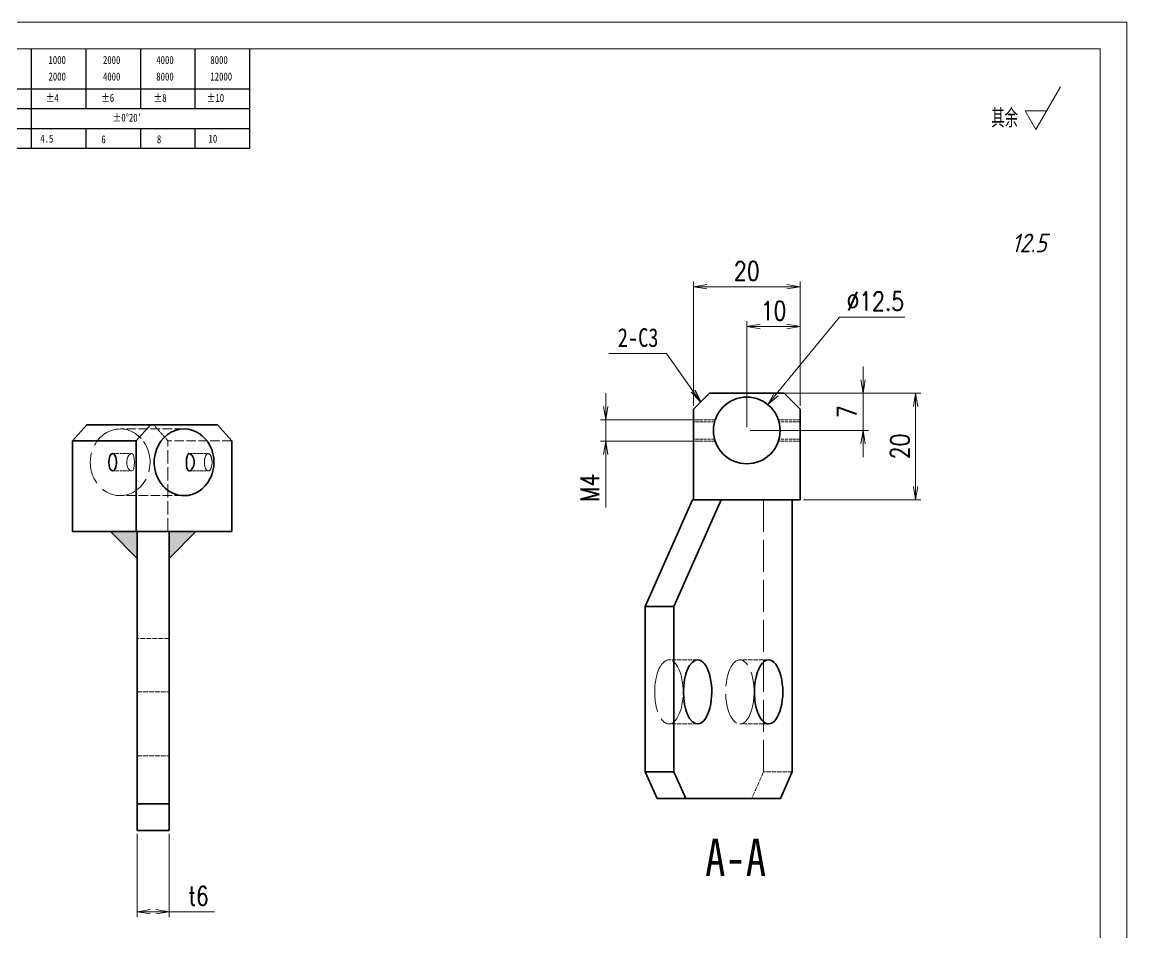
# Model space of a CAD drawing. Header units: millimetres. Extents: x -51813 to 38145, y -10860 to 38732.
# Drawn here: x -48552.5 to -48345.4, y 37894.2 to 38064.9 of the extents above; entities that cross this region are included whole.
import ezdxf
from ezdxf.enums import TextEntityAlignment as Align

# ---------------------------------------------------------------- set-up
doc = ezdxf.new("R2010")
doc.units = ezdxf.units.MM
doc.header["$LTSCALE"] = 0.5
doc.linetypes.add('DASHED', pattern=[15, 12, -3])
doc.linetypes.add('DOT2', pattern=[0.125, 0, -0.125])
for name, color, linetype, lineweight in [('DRAWING', 7, 'Continuous', 35), ('图框', 7, 'Continuous', 18), ('标注线', 3, 'Continuous', 18), ('粗实线', 7, 'Continuous', 35)]:
    doc.layers.add(name, color=color, linetype=linetype, lineweight=lineweight)
doc.layers.add('图\\M+19E79\\M+195B6\\M+18E9A', color=7, linetype='Continuous')
doc.layers.add('车型', color=7, linetype='Continuous')
doc.layers.add('打印', color=7, linetype='Continuous', lineweight=15, plot=False)
doc.layers.add('打印-禁用', color=7, linetype='Continuous', lineweight=15, plot=False)
doc.styles.add('DIM', font='romans.shx', dxfattribs={"width": 0.8, "bigfont": 'bigfont.shx'})
doc.styles.add('国标', font='simfang.ttf', dxfattribs={"width": 0.8})
doc.styles.add('机械长仿宋', font='gbenor.shx', dxfattribs={"height": 1, "bigfont": 'gbcbig.shx'})
doc.dimstyles.new('DEH 1-1', dxfattribs={"dimtxt": 3.5, "dimasz": 2.5, "dimexe": 1, "dimexo": 0.625, "dimgap": 1.2, "dimtad": 1, "dimtoh": 1, "dimdsep": 46, "dimtxsty": 'DIM', "dimblk": 'OPEN', "dimcen": 0, "dimclrd": 8, "dimclre": 8, "dimclrt": 2, "dimazin": 2, "dimtfac": 0.5, "dimtmove": 0, "dimatfit": 3, "dimldrblk": 'OPEN', "dimfxl": 0, "dimtolj": 2, "dimlwd": 18, "dimlwe": 18, "dimarcsym": 0})
doc.dimstyles.new('DEH 1-1$0', dxfattribs={"dimtxt": 3.5, "dimasz": 2.5, "dimexe": 1, "dimexo": 0.625, "dimgap": 1.2, "dimtad": 1, "dimzin": 9, "dimdsep": 46, "dimtxsty": 'DIM', "dimblk": 'OPEN', "dimcen": 0, "dimclrd": 8, "dimclre": 8, "dimclrt": 2, "dimazin": 2, "dimtfac": 0.5, "dimtmove": 0, "dimatfit": 3, "dimldrblk": 'OPEN', "dimfxl": 0, "dimtolj": 2, "dimlwd": 18, "dimlwe": 18, "dimarcsym": 0})
doc.dimstyles.new('DEH 1-1$3', dxfattribs={"dimtxt": 3.5, "dimasz": 2.5, "dimexe": 1, "dimexo": 0.625, "dimgap": 1.2, "dimtad": 1, "dimtoh": 1, "dimdsep": 46, "dimtxsty": 'DIM', "dimblk": 'OPEN', "dimcen": 0, "dimclrd": 8, "dimclre": 8, "dimclrt": 2, "dimazin": 2, "dimtfac": 0.5, "dimtofl": 0, "dimtmove": 0, "dimatfit": 3, "dimldrblk": 'OPEN', "dimfxl": 0, "dimtolj": 2, "dimlwd": 18, "dimlwe": 18, "dimarcsym": 0})

# ---------------------------------------------------------------- blocks, each defined once
blk = doc.blocks.new('GZDEH零件A3图框V01版')
at = {"layer": '图\\M+19E79\\M+195B6\\M+18E9A', "color": 9}
for p, q in [((3072.2, -1561.98), (3072.2, -1554.46)), ((3082.42, -1561.98), (3082.42, -1554.46)), ((3092.64, -1561.98), (3092.64, -1554.46)), ((3102.86, -1561.98), (3102.86, -1554.46)), ((3113.09, -1573.08), (3113.09, -1554.46)), ((2996.09, -1561.98), (3113.09, -1561.98)), ((3072.2, -1573.08), (3072.2, -1561.98)), ((3082.42, -1565.68), (3082.42, -1561.98)), ((3092.64, -1565.68), (3092.64, -1561.98)), ((3102.86, -1565.68), (3102.86, -1561.98)), ((2996.09, -1565.68), (3113.09, -1565.68)), ((2996.09, -1569.38), (3113.09, -1569.38)), ((3082.42, -1573.08), (3082.42, -1569.48)), ((3092.64, -1573.08), (3092.64, -1569.38)), ((3102.86, -1573.08), (3102.86, -1569.38)), ((2990.09, -1573.08), (3113.09, -1573.08))]:
    blk.add_line(p, q, dxfattribs=at)
at = {"layer": '图框', "linetype": 'Continuous'}
for p, q in [((3272.49, -1554.46), (2882.49, -1554.46)), ((3272.49, -1832.96), (3272.49, -1554.46))]:
    blk.add_line(p, q, dxfattribs=at)
at = {"layer": '打印-禁用', "linetype": 'Continuous'}
for p, q in [((3277.49, -1549.46), (2857.49, -1549.46)), ((3277.49, -1846.46), (3277.49, -1549.46))]:
    blk.add_line(p, q, dxfattribs=at)
at = {"layer": '图\\M+19E79\\M+195B6\\M+18E9A', "color": 9, "style": '国标', "width": 0.8}
for s, p in [('1000', (3075.36, -1557.31)), ('2000', (3085.57, -1557.31)), ('4000', (3095.57, -1557.31)), ('8000', (3105.7, -1557.31)), ('2000', (3075.36, -1560.41)), ('4000', (3085.57, -1560.41)), ('8000', (3095.57, -1560.41)), ('12000', (3105.7, -1560.41)), ('±4', (3074.85, -1564.42)), ('±6', (3085.22, -1564.42)), ('±8', (3095.06, -1564.42)), ('±10', (3105.02, -1564.42)), ("±0%%D20'", (3087.38, -1568.12)), ('4.5', (3073.82, -1572.05)), ('6', (3085.28, -1572.19)), ('8', (3095.68, -1572.15)), ('10', (3105.36, -1572.06))]:
    blk.add_text(s, height=1.5, dxfattribs=at).set_placement(p)
blk = doc.blocks.new('DEH A3')
at = {"layer": '图框'}
blk.add_blockref('GZDEH零件A3图框V01版', (-2857.49, 1846.46), dxfattribs=at)
blk = doc.blocks.new('FINISHER_TR')
at = {"layer": '标注线'}
for p, q in [((0, 0), (4.62, 8)), ((-2.02, 3.5), (0, 0)), ((2.02, 3.5), (-2.02, 3.5))]:
    blk.add_line(p, q, dxfattribs=at)
at = {"layer": '标注线', "color": 2, "style": '机械长仿宋', "oblique": 15}
blk.add_attdef('0.0', text='', height=3.5, dxfattribs=at).set_placement((2.03, -24.04), align=Align.BOTTOM_RIGHT)
blk = doc.blocks.new('其余12.5')
at = {"layer": '标注线'}
blk.add_blockref('FINISHER_TR', (0, 0), dxfattribs=at).add_auto_attribs({'0.0': '12.5'})
at = {"layer": '标注线', "color": 7, "linetype": 'DOT2', "style": '机械长仿宋'}
blk.add_text('其余', height=3.5, dxfattribs=at).set_placement((-8.38, 0.4))
blk = doc.blocks.new('WELDING_5')
at = {"layer": '粗实线'}
blk.add_hatch(color=256, dxfattribs=at).paths.add_polyline_path([(0, 5), (0, 0), (5, 0)])
for q in [(0, 5), (5, 0)]:
    blk.add_line((0, 0), q, dxfattribs=at)
blk.add_lwpolyline([(0, 5), (5, 0)], dxfattribs=at)
blk = doc.blocks.new('_Open')
at = {"color": 0, "linetype": 'ByBlock', "lineweight": -2}
for p, q in [((-1, 0.167), (0, 0)), ((-1, -0.167), (0, 0)), ((0, 0), (-1, 0))]:
    blk.add_line(p, q, dxfattribs=at)
blk = doc.blocks.new('*D58')
at = {"layer": 'Defpoints', "color": 0, "transparency": 16777216}
for p in [(-48409.64, 37995.33), (-48384.99, 37995.33), (-48406.64, 37975.33)]:
    blk.add_point(p, dxfattribs=at)
at = {"layer": '标注线', "color": 8, "lineweight": 18, "transparency": 16777216}
for p, q in [((-48409.02, 37995.33), (-48383.99, 37995.33)), ((-48384.99, 37977.83), (-48384.99, 37992.83)), ((-48406.02, 37975.33), (-48383.99, 37975.33))]:
    blk.add_line(p, q, dxfattribs=at)
at = {"layer": '标注线', "color": 8, "lineweight": 18, "transparency": 16777216, "xscale": 2.5, "yscale": 2.5, "zscale": 2.5}
for p, rotation in [((-48384.99, 37995.33), 90), ((-48384.99, 37975.33), 270)]:
    blk.add_blockref('_Open', p, dxfattribs=dict(at, rotation=rotation))
at = {"layer": '标注线', "color": 2, "transparency": 16777216, "insert": (-48387.94, 37985.33), "char_height": 3.5, "attachment_point": 5, "rotation": 90, "style": 'DIM'}
blk.add_mtext('\\A2;20', dxfattribs=at)
blk = doc.blocks.new('*D59')
at = {"layer": 'Defpoints', "color": 0, "transparency": 16777216}
for p in [(-48426.64, 38015.27), (-48426.64, 37992.33), (-48406.64, 37992.33)]:
    blk.add_point(p, dxfattribs=at)
at = {"layer": '标注线', "color": 8, "lineweight": 18, "transparency": 16777216}
for p, q in [((-48426.64, 37992.95), (-48426.64, 38016.27)), ((-48409.14, 38015.27), (-48424.14, 38015.27)), ((-48406.64, 37992.95), (-48406.64, 38016.27))]:
    blk.add_line(p, q, dxfattribs=at)
at = {"layer": '标注线', "color": 8, "lineweight": 18, "transparency": 16777216, "xscale": 2.5, "yscale": 2.5, "zscale": 2.5, "rotation": 180}
blk.add_blockref('_Open', (-48426.64, 38015.27), dxfattribs=at)
at = {"layer": '标注线', "color": 8, "lineweight": 18, "transparency": 16777216, "xscale": 2.5, "yscale": 2.5, "zscale": 2.5}
blk.add_blockref('_Open', (-48406.64, 38015.27), dxfattribs=at)
at = {"layer": '标注线', "color": 2, "transparency": 16777216, "insert": (-48416.64, 38018.22), "char_height": 3.5, "attachment_point": 5, "style": 'DIM'}
blk.add_mtext('\\A2;20', dxfattribs=at)
blk = doc.blocks.new('*D60')
at = {"layer": 'Defpoints', "color": 0, "transparency": 16777216}
for p in [(-48406.64, 38007.81), (-48406.64, 37992.33), (-48416.64, 37988.33)]:
    blk.add_point(p, dxfattribs=at)
at = {"layer": '标注线', "color": 8, "lineweight": 18, "transparency": 16777216}
for p, q in [((-48416.64, 37988.95), (-48416.64, 38008.81)), ((-48406.64, 37992.95), (-48406.64, 38008.81)), ((-48414.14, 38007.81), (-48409.14, 38007.81))]:
    blk.add_line(p, q, dxfattribs=at)
at = {"layer": '标注线', "color": 8, "lineweight": 18, "transparency": 16777216, "xscale": 2.5, "yscale": 2.5, "zscale": 2.5, "rotation": 180}
blk.add_blockref('_Open', (-48416.64, 38007.81), dxfattribs=at)
at = {"layer": '标注线', "color": 8, "lineweight": 18, "transparency": 16777216, "xscale": 2.5, "yscale": 2.5, "zscale": 2.5}
blk.add_blockref('_Open', (-48406.64, 38007.81), dxfattribs=at)
at = {"layer": '标注线', "color": 2, "transparency": 16777216, "insert": (-48411.64, 38010.76), "char_height": 3.5, "attachment_point": 5, "style": 'DIM'}
blk.add_mtext('\\A2;10', dxfattribs=at)
blk = doc.blocks.new('*D61')
at = {"layer": 'Defpoints', "color": 0, "transparency": 16777216}
for p in [(-48414.22, 37995.33), (-48416.64, 37988.33), (-48394.86, 37988.33)]:
    blk.add_point(p, dxfattribs=at)
at = {"layer": '标注线', "color": 8, "lineweight": 18, "transparency": 16777216}
for p, q in [((-48394.86, 37997.83), (-48394.86, 38000.33)), ((-48413.6, 37995.33), (-48393.86, 37995.33)), ((-48394.86, 37995.33), (-48394.86, 37988.33)), ((-48416.02, 37988.33), (-48393.86, 37988.33)), ((-48394.86, 37985.83), (-48394.86, 37983.33))]:
    blk.add_line(p, q, dxfattribs=at)
at = {"layer": '标注线', "color": 8, "lineweight": 18, "transparency": 16777216, "xscale": 2.5, "yscale": 2.5, "zscale": 2.5}
for p, rotation in [((-48394.86, 37995.33), 270), ((-48394.86, 37988.33), 90)]:
    blk.add_blockref('_Open', p, dxfattribs=dict(at, rotation=rotation))
at = {"layer": '标注线', "color": 2, "transparency": 16777216, "insert": (-48397.81, 37991.83), "char_height": 3.5, "attachment_point": 5, "rotation": 90, "style": 'DIM'}
blk.add_mtext('\\A2;7', dxfattribs=at)
blk = doc.blocks.new('*D62')
at = {"layer": 'Defpoints', "color": 0, "transparency": 16777216}
for p in [(-48412.69, 37993.17), (-48420.6, 37983.49)]:
    blk.add_point(p, dxfattribs=at)
at = {"layer": '标注线', "color": 8, "lineweight": 18, "transparency": 16777216}
for p, q in [((-48399.29, 38009.58), (-48411.11, 37995.1)), ((-48387.02, 38009.58), (-48399.29, 38009.58))]:
    blk.add_line(p, q, dxfattribs=at)
at = {"layer": '标注线', "color": 8, "lineweight": 18, "transparency": 16777216, "xscale": 2.5, "yscale": 2.5, "zscale": 2.5, "rotation": 230.762451058803}
blk.add_blockref('_Open', (-48412.69, 37993.17), dxfattribs=at)
at = {"layer": '标注线', "color": 2, "transparency": 16777216, "insert": (-48392.56, 38012.53), "char_height": 3.5, "attachment_point": 5, "style": 'DIM'}
blk.add_mtext('\\A2;∅12.5', dxfattribs=at)
blk = doc.blocks.new('*D63')
at = {"layer": 'Defpoints', "color": 0, "transparency": 16777216}
for p in [(-48530.89, 37913.36), (-48524.89, 37913.36), (-48524.89, 37898.13)]:
    blk.add_point(p, dxfattribs=at)
at = {"layer": '标注线', "color": 8, "lineweight": 18, "transparency": 16777216}
for p, q in [((-48530.89, 37912.73), (-48530.89, 37897.13)), ((-48524.89, 37912.73), (-48524.89, 37897.13)), ((-48528.39, 37898.13), (-48527.39, 37898.13)), ((-48524.89, 37898.13), (-48516.39, 37898.13))]:
    blk.add_line(p, q, dxfattribs=at)
at = {"layer": '标注线', "color": 8, "lineweight": 18, "transparency": 16777216, "xscale": 2.5, "yscale": 2.5, "zscale": 2.5, "rotation": 180}
blk.add_blockref('_Open', (-48530.89, 37898.13), dxfattribs=at)
at = {"layer": '标注线', "color": 8, "lineweight": 18, "transparency": 16777216, "xscale": 2.5, "yscale": 2.5, "zscale": 2.5}
blk.add_blockref('_Open', (-48524.89, 37898.13), dxfattribs=at)
at = {"layer": '标注线', "color": 2, "transparency": 16777216, "insert": (-48519.39, 37901.08), "char_height": 3.5, "attachment_point": 5, "style": 'DIM'}
blk.add_mtext('\\A2;{\\Fromans,bigfont|c134;t}6', dxfattribs=at)
blk = doc.blocks.new('*D70')
at = {"layer": 'Defpoints', "color": 0, "transparency": 16777216}
for p in [(-48424.71, 37990.33), (-48443.09, 37986.33), (-48424.71, 37986.33)]:
    blk.add_point(p, dxfattribs=at)
at = {"layer": '标注线', "color": 8, "lineweight": 18, "transparency": 16777216}
for p, q in [((-48443.09, 37992.83), (-48443.09, 37995.33)), ((-48425.34, 37990.33), (-48444.09, 37990.33)), ((-48443.09, 37990.33), (-48443.09, 37986.33)), ((-48425.34, 37986.33), (-48444.09, 37986.33)), ((-48443.09, 37983.83), (-48443.09, 37973.86))]:
    blk.add_line(p, q, dxfattribs=at)
at = {"layer": '标注线', "color": 8, "lineweight": 18, "transparency": 16777216, "xscale": 2.5, "yscale": 2.5, "zscale": 2.5}
for p, rotation in [((-48443.09, 37990.33), 270), ((-48443.09, 37986.33), 90)]:
    blk.add_blockref('_Open', p, dxfattribs=dict(at, rotation=rotation))
at = {"layer": '标注线', "color": 2, "transparency": 16777216, "insert": (-48446.04, 37977.59), "char_height": 3.5, "attachment_point": 5, "rotation": 90, "style": 'DIM'}
blk.add_mtext('\\A2;M4', dxfattribs=at)

msp = doc.modelspace()

# ---------------------------------------------------------------- linework, layer by layer
at = {"color": 7, "lineweight": 35, "ltscale": 0.106066}
msp.add_line((-48426.643, 37992.328), (-48423.643, 37995.328), dxfattribs=at)
at = {"color": 7, "lineweight": 35, "ltscale": 0.35}
msp.add_line((-48423.643, 37995.328), (-48409.643, 37995.327), dxfattribs=at)
at = {"color": 7, "lineweight": 35, "ltscale": 0.106065}
msp.add_line((-48409.643, 37995.327), (-48406.643, 37992.327), dxfattribs=at)
at = {"color": 7, "lineweight": 35, "ltscale": 0.425}
for p, q in [((-48426.644, 37975.328), (-48426.643, 37992.328)), ((-48406.644, 37975.327), (-48406.643, 37992.327)), ((-48543.05, 37969.359), (-48543.05, 37986.359)), ((-48531.074, 37969.359), (-48531.074, 37986.359)), ((-48513.149, 37969.359), (-48513.149, 37986.359))]:
    msp.add_line(p, q, dxfattribs=at)
at = {"color": 1, "linetype": 'DASHED', "lineweight": 13, "ltscale": 0.101965}
for p, q in [((-48422.565, 37990.328), (-48426.643, 37990.328)), ((-48406.643, 37990.327), (-48410.722, 37990.327)), ((-48422.565, 37986.328), (-48426.644, 37986.328))]:
    msp.add_line(p, q, dxfattribs=at)
at = {"color": 1, "linetype": 'DASHED', "lineweight": 13, "ltscale": 0.099097}
for p, q in [((-48422.68, 37989.949), (-48426.643, 37989.949)), ((-48406.643, 37989.948), (-48410.607, 37989.948)), ((-48422.68, 37986.706), (-48426.644, 37986.707)), ((-48406.644, 37986.706), (-48410.607, 37986.706))]:
    msp.add_line(p, q, dxfattribs=at)
at = {"color": 7, "lineweight": 35, "ltscale": 0.100714}
for p, q in [((-48540.362, 37989.359), (-48543.05, 37986.359)), ((-48531.074, 37986.359), (-48528.385, 37989.359)), ((-48515.838, 37989.359), (-48513.149, 37986.359))]:
    msp.add_line(p, q, dxfattribs=at)
at = {"color": 7, "lineweight": 35, "ltscale": 0.299411}
for p, q in [((-48540.362, 37989.359), (-48528.385, 37989.359)), ((-48543.05, 37986.359), (-48531.074, 37986.359)), ((-48543.05, 37969.359), (-48531.074, 37969.359))]:
    msp.add_line(p, q, dxfattribs=at)
at = {"color": 1, "linetype": 'DASHED', "lineweight": 13, "ltscale": 0.299411}
for p, q in [((-48522.111, 37988.609), (-48534.088, 37988.609)), ((-48513.149, 37986.359), (-48525.126, 37986.359)), ((-48522.112, 37976.109), (-48534.088, 37976.109))]:
    msp.add_line(p, q, dxfattribs=at)
at = {"color": 7, "lineweight": 35, "ltscale": 0.313683}
msp.add_line((-48528.385, 37989.359), (-48515.838, 37989.359), dxfattribs=at)
at = {"color": 1, "linetype": 'DASHED', "lineweight": 13, "ltscale": 0.100713}
msp.add_line((-48525.126, 37986.359), (-48527.814, 37989.359), dxfattribs=at)
at = {"color": 1, "linetype": 'DASHED', "lineweight": 13, "ltscale": 0.425}
msp.add_line((-48525.126, 37969.359), (-48525.126, 37986.359), dxfattribs=at)
at = {"color": 1, "linetype": 'DASHED', "lineweight": 13, "ltscale": 0.101967}
msp.add_line((-48406.644, 37986.327), (-48410.722, 37986.327), dxfattribs=at)
at = {"color": 1, "linetype": 'DASHED', "lineweight": 13, "ltscale": 0.088815}
for p, q in [((-48535.51, 37983.98), (-48531.957, 37983.98)), ((-48521.137, 37980.738), (-48517.585, 37980.738))]:
    msp.add_line(p, q, dxfattribs=at)
at = {"color": 1, "linetype": 'DASHED', "lineweight": 13, "ltscale": 0.088814}
for p, q in [((-48521.137, 37983.98), (-48517.585, 37983.98)), ((-48535.51, 37980.738), (-48531.957, 37980.738))]:
    msp.add_line(p, q, dxfattribs=at)
at = {"color": 7, "lineweight": 35}
for p, q in [((-48435.676, 37955.328), (-48426.804, 37975.328)), ((-48421.426, 37975.327), (-48430.298, 37955.328)), ((-48408.121, 37924.327), (-48408.119, 37975.327)), ((-48530.885, 37918.359), (-48530.885, 37969.359)), ((-48524.885, 37918.359), (-48524.885, 37969.359)), ((-48435.677, 37924.328), (-48435.676, 37955.328)), ((-48430.3, 37924.328), (-48430.298, 37955.328))]:
    msp.add_line(p, q, dxfattribs=at)
at = {"color": 7, "lineweight": 35, "ltscale": 0.134436}
for p, q in [((-48426.804, 37975.328), (-48421.426, 37975.327)), ((-48435.676, 37955.328), (-48430.298, 37955.328)), ((-48435.677, 37924.328), (-48430.3, 37924.328)), ((-48433.459, 37919.328), (-48428.082, 37919.328))]:
    msp.add_line(p, q, dxfattribs=at)
at = {"color": 7, "lineweight": 35, "ltscale": 0.007039}
msp.add_line((-48426.644, 37975.328), (-48426.362, 37975.328), dxfattribs=at)
at = {"color": 1, "linetype": 'DASHED', "lineweight": 13, "ltscale": 0.153629}
msp.add_line((-48426.362, 37975.328), (-48420.217, 37975.327), dxfattribs=at)
at = {"color": 7, "lineweight": 35, "ltscale": 0.332678}
msp.add_line((-48408.119, 37975.327), (-48421.426, 37975.327), dxfattribs=at)
at = {"color": 7, "lineweight": 35, "ltscale": 0.339334}
msp.add_line((-48420.217, 37975.327), (-48406.644, 37975.327), dxfattribs=at)
at = {"color": 1, "linetype": 'DASHED', "lineweight": 13}
msp.add_line((-48413.498, 37924.327), (-48413.497, 37975.327), dxfattribs=at)
at = {"color": 7, "lineweight": 35, "ltscale": 0.448119}
msp.add_line((-48531.074, 37969.359), (-48513.149, 37969.359), dxfattribs=at)
at = {"color": 1, "linetype": 'DASHED', "lineweight": 13, "ltscale": 0.144046}
msp.add_line((-48530.885, 37969.359), (-48525.123, 37969.359), dxfattribs=at)
at = {"color": 7, "lineweight": 35, "ltscale": 0.005954}
msp.add_line((-48525.123, 37969.359), (-48524.885, 37969.359), dxfattribs=at)
at = {"color": 1, "linetype": 'DASHED', "lineweight": 13, "ltscale": 0.15}
for p, q in [((-48524.885, 37949.359), (-48530.885, 37949.359)), ((-48530.885, 37939.359), (-48524.885, 37939.359)), ((-48530.885, 37939.359), (-48524.885, 37939.359)), ((-48530.885, 37927.359), (-48524.885, 37927.359)), ((-48530.885, 37927.359), (-48524.885, 37927.359)), ((-48524.885, 37918.359), (-48530.885, 37918.359))]:
    msp.add_line(p, q, dxfattribs=at)
at = {"color": 1, "linetype": 'DASHED', "lineweight": 13, "ltscale": 0.134436}
for p, q in [((-48425.863, 37945.328), (-48431.24, 37945.328)), ((-48412.556, 37945.327), (-48417.933, 37945.327)), ((-48425.864, 37933.328), (-48431.241, 37933.328)), ((-48412.556, 37933.327), (-48417.934, 37933.327))]:
    msp.add_line(p, q, dxfattribs=at)
at = {"color": 7, "lineweight": 35, "ltscale": 0.136746}
for p, q in [((-48435.677, 37924.328), (-48433.459, 37919.328)), ((-48430.3, 37924.328), (-48428.082, 37919.328)), ((-48408.121, 37924.327), (-48410.339, 37919.327))]:
    msp.add_line(p, q, dxfattribs=at)
at = {"color": 1, "linetype": 'DASHED', "lineweight": 13, "ltscale": 0.136746}
msp.add_line((-48413.498, 37924.327), (-48415.716, 37919.327), dxfattribs=at)
at = {"color": 1, "linetype": 'DASHED', "lineweight": 13, "ltscale": 0.134435}
msp.add_line((-48408.121, 37924.327), (-48413.498, 37924.327), dxfattribs=at)
at = {"color": 7, "lineweight": 35, "ltscale": 0.15}
for p, q in [((-48530.885, 37918.359), (-48524.885, 37918.359)), ((-48530.885, 37913.359), (-48524.885, 37913.359))]:
    msp.add_line(p, q, dxfattribs=at)
at = {"color": 7, "lineweight": 35, "ltscale": 0.125}
for p, q in [((-48530.885, 37918.359), (-48530.885, 37913.359)), ((-48524.885, 37918.359), (-48524.885, 37913.359))]:
    msp.add_line(p, q, dxfattribs=at)
at = {"color": 7, "lineweight": 35, "ltscale": 0.443571}
msp.add_line((-48410.339, 37919.327), (-48428.082, 37919.328), dxfattribs=at)
at = {"color": 1, "linetype": 'DASHED', "lineweight": 13}
for points in [[(-48532.783, 37982.987), (-48532.643, 37983.358), (-48532.45, 37983.666), (-48532.223, 37983.884), (-48532.088, 37983.955), (-48531.957, 37983.98)], [(-48531.957, 37983.98), (-48531.843, 37983.957), (-48531.743, 37983.891), (-48531.659, 37983.785), (-48531.53, 37983.446), (-48531.456, 37982.969), (-48531.43, 37982.461), (-48531.457, 37981.731)], [(-48531.957, 37980.738), (-48532.186, 37980.81), (-48532.415, 37981.009), (-48532.563, 37981.213), (-48532.687, 37981.456), (-48532.784, 37981.733), (-48532.845, 37982.031), (-48532.863, 37982.515), (-48532.783, 37982.987)], [(-48531.457, 37981.731), (-48531.535, 37981.251), (-48531.599, 37981.052), (-48531.736, 37980.833), (-48531.839, 37980.762), (-48531.957, 37980.738)]]:
    msp.add_lwpolyline(points, dxfattribs=at)
at = {"color": 7, "lineweight": 35}
for points in [[(-48521.637, 37982.987), (-48521.559, 37983.466), (-48521.495, 37983.666), (-48521.358, 37983.884), (-48521.255, 37983.956), (-48521.137, 37983.98)], [(-48521.137, 37983.98), (-48520.908, 37983.908), (-48520.679, 37983.708), (-48520.532, 37983.504), (-48520.407, 37983.262), (-48520.31, 37982.984), (-48520.249, 37982.687), (-48520.232, 37982.203), (-48520.311, 37981.731)], [(-48521.137, 37980.738), (-48521.251, 37980.76), (-48521.351, 37980.827), (-48521.435, 37980.933), (-48521.564, 37981.272), (-48521.639, 37981.748), (-48521.664, 37982.257), (-48521.637, 37982.987)], [(-48520.311, 37981.731), (-48520.451, 37981.36), (-48520.645, 37981.051), (-48520.871, 37980.834), (-48521.006, 37980.763), (-48521.137, 37980.738)]]:
    msp.add_lwpolyline(points, dxfattribs=at)
msp.add_circle((-48416.643, 37988.327), 6.25, dxfattribs=at)
at = {"color": 1, "linetype": 'DASHED', "lineweight": 13}
for centre, major_axis, ratio, start_param, end_param in [((-48534.088, 37982.359), (0, 6.25), 0.896239, 6.2831467, 9.4247394), ((-48534.088, 37982.359), (0, 6.25), 0.896239, 5.5044232, 6.2831467), ((-48534.088, 37982.359), (0, 6.25), 0.896239, 3.1415541, 5.5044232), ((-48517.585, 37982.359), (0, -1.621), 0.4435716, 3.1416229, 6.2832156), ((-48517.585, 37982.359), (0, -1.621), 0.4435716, 1.1730165, 3.1416229), ((-48517.585, 37982.359), (0, -1.621), 0.4435716, 0.0000303, 1.1730165), ((-48431.241, 37939.328), (0, -6), 0.4435716, 3.1415456, 4.3280121), ((-48431.241, 37939.328), (0, -6), 0.4435716, 6.2831383, 9.4247309), ((-48417.934, 37939.327), (0, -6), 0.4435716, 3.1415456, 6.2831383), ((-48417.934, 37939.327), (0, -6), 0.4435716, 1.1864195, 3.1415456), ((-48431.241, 37939.328), (0, -6), 0.4435716, 4.3280121, 6.2831383), ((-48417.934, 37939.327), (0, -6), 0.4435716, 6.2831383, 7.4696048)]:
    msp.add_ellipse(centre, major_axis=major_axis, ratio=ratio, start_param=start_param, end_param=end_param, dxfattribs=at)
at = {"color": 7, "lineweight": 35}
for centre, major_axis, ratio, start_param, end_param in [((-48522.111, 37982.359), (0, -6.25), 0.896239, 3.1415541, 5.5044232), ((-48522.111, 37982.359), (0, -6.25), 0.896239, 6.2831467, 9.4247394), ((-48535.51, 37982.359), (0, 1.621), 0.4435716, 0.0000303, 3.1416229), ((-48535.51, 37982.359), (0, 1.621), 0.4435716, 4.3146092, 6.2832156), ((-48535.51, 37982.359), (0, 1.621), 0.4435716, 3.1416229, 4.3146092), ((-48522.111, 37982.359), (0, -6.25), 0.896239, 5.5044232, 6.2831467), ((-48425.863, 37939.328), (0, 6), 0.4435716, 6.2831383, 9.4247309), ((-48425.863, 37939.328), (0, 6), 0.4435716, 4.3280121, 6.2831383), ((-48412.556, 37939.327), (0, 6), 0.4435716, 6.2831383, 7.4696048), ((-48412.556, 37939.327), (0, 6), 0.4435716, 3.1415456, 6.2831383), ((-48412.556, 37939.327), (0, 6), 0.4435716, 1.1864195, 3.1415456), ((-48425.863, 37939.328), (0, 6), 0.4435716, 3.1415456, 4.3280121)]:
    msp.add_ellipse(centre, major_axis=major_axis, ratio=ratio, start_param=start_param, end_param=end_param, dxfattribs=at)
at = {"layer": '打印'}
msp.add_lwpolyline([(-48765.397, 38064.86), (-48345.397, 38064.86), (-48345.397, 37767.86), (-48765.397, 37767.86)], close=True, dxfattribs=at)

# ---------------------------------------------------------------- block references
at = {"layer": 'DRAWING'}
for p, rotation in [((-48530.885, 37969.359), 180), ((-48524.885, 37969.359), 270)]:
    msp.add_blockref('WELDING_5', p, dxfattribs=dict(at, rotation=rotation))
at = {"layer": '图框'}
msp.add_blockref('DEH A3', (-48765.397, 37767.86), dxfattribs=at)
at = {"layer": '标注线'}
msp.add_blockref('其余12.5', (-48362.453, 38044.703), dxfattribs=at)

# ---------------------------------------------------------------- texts
at = {"layer": '车型', "color": 3, "style": '国标', "width": 0.8}
for s, height, p in [('2-C3', 3.5, (-48437.007, 38003.991)), ('A-A', 7, (-48418.738, 37904.807))]:
    msp.add_text(s, height=height, dxfattribs=at).set_placement(p, align=Align.CENTER)

# ---------------------------------------------------------------- dimensions: what is measured, and where the dimension line sits
at = {"layer": '标注线'}
for base, p1, p2, picture, middle in [((-48426.643, 38015.269), (-48406.643, 37992.327), (-48426.643, 37992.328), '*D59', (-48416.643, 38018.219)), ((-48406.643, 38007.808), (-48416.643, 37988.327), (-48406.643, 37992.327), '*D60', (-48411.643, 38010.758))]:
    dim = msp.add_linear_dim(base=base, p1=p1, p2=p2, dimstyle='DEH 1-1$0', dxfattribs=at)
    dim.commit()
    dim.dimension.update_dxf_attribs({"geometry": picture, "text_midpoint": middle})
dim = msp.add_diameter_dim_2p(p1=(-48420.597, 37983.486), p2=(-48412.69, 37993.168), dimstyle='DEH 1-1$3', dxfattribs=at)
dim.commit()
dim.dimension.update_dxf_attribs({"geometry": '*D62', "text_midpoint": (-48392.555, 38009.578), "dimtype": 163})
for base, p1, p2, picture, middle in [((-48394.859, 37988.327), (-48414.222, 37995.327), (-48416.643, 37988.327), '*D61', (-48397.809, 37991.827)), ((-48384.988, 37995.327), (-48406.644, 37975.327), (-48409.643, 37995.327), '*D58', (-48387.938, 37985.327))]:
    dim = msp.add_linear_dim(base=base, p1=p1, p2=p2, angle=90, dimstyle='DEH 1-1$0', dxfattribs=at)
    dim.commit()
    dim.dimension.update_dxf_attribs({"geometry": picture, "text_midpoint": middle})
dim = msp.add_linear_dim(base=(-48443.095, 37986.328), p1=(-48424.711, 37990.328), p2=(-48424.711, 37986.328), angle=90, dimstyle='DEH 1-1$0', override={"dimpost": 'M<>'}, dxfattribs=at)
dim.commit()
dim.dimension.update_dxf_attribs({"geometry": '*D70', "text_midpoint": (-48446.045, 37977.594)})
dim = msp.add_linear_dim(base=(-48524.885, 37898.13), p1=(-48530.885, 37913.359), p2=(-48524.885, 37913.359), text='{\\Fromans,bigfont|c134;t}<>', dimstyle='DEH 1-1$0', dxfattribs=at)
dim.commit()
dim.dimension.update_dxf_attribs({"geometry": '*D63', "text_midpoint": (-48519.385, 37901.08)})

# ---------------------------------------------------------------- leaders
msp.add_leader([(-48425.305, 37993.666), (-48431.674, 38002.776), (-48442.493, 38002.776)], dimstyle='DEH 1-1', override={"dimgap": 1.2, "dimtad": 1}, dxfattribs=at)

doc.saveas('drawing.dxf')
